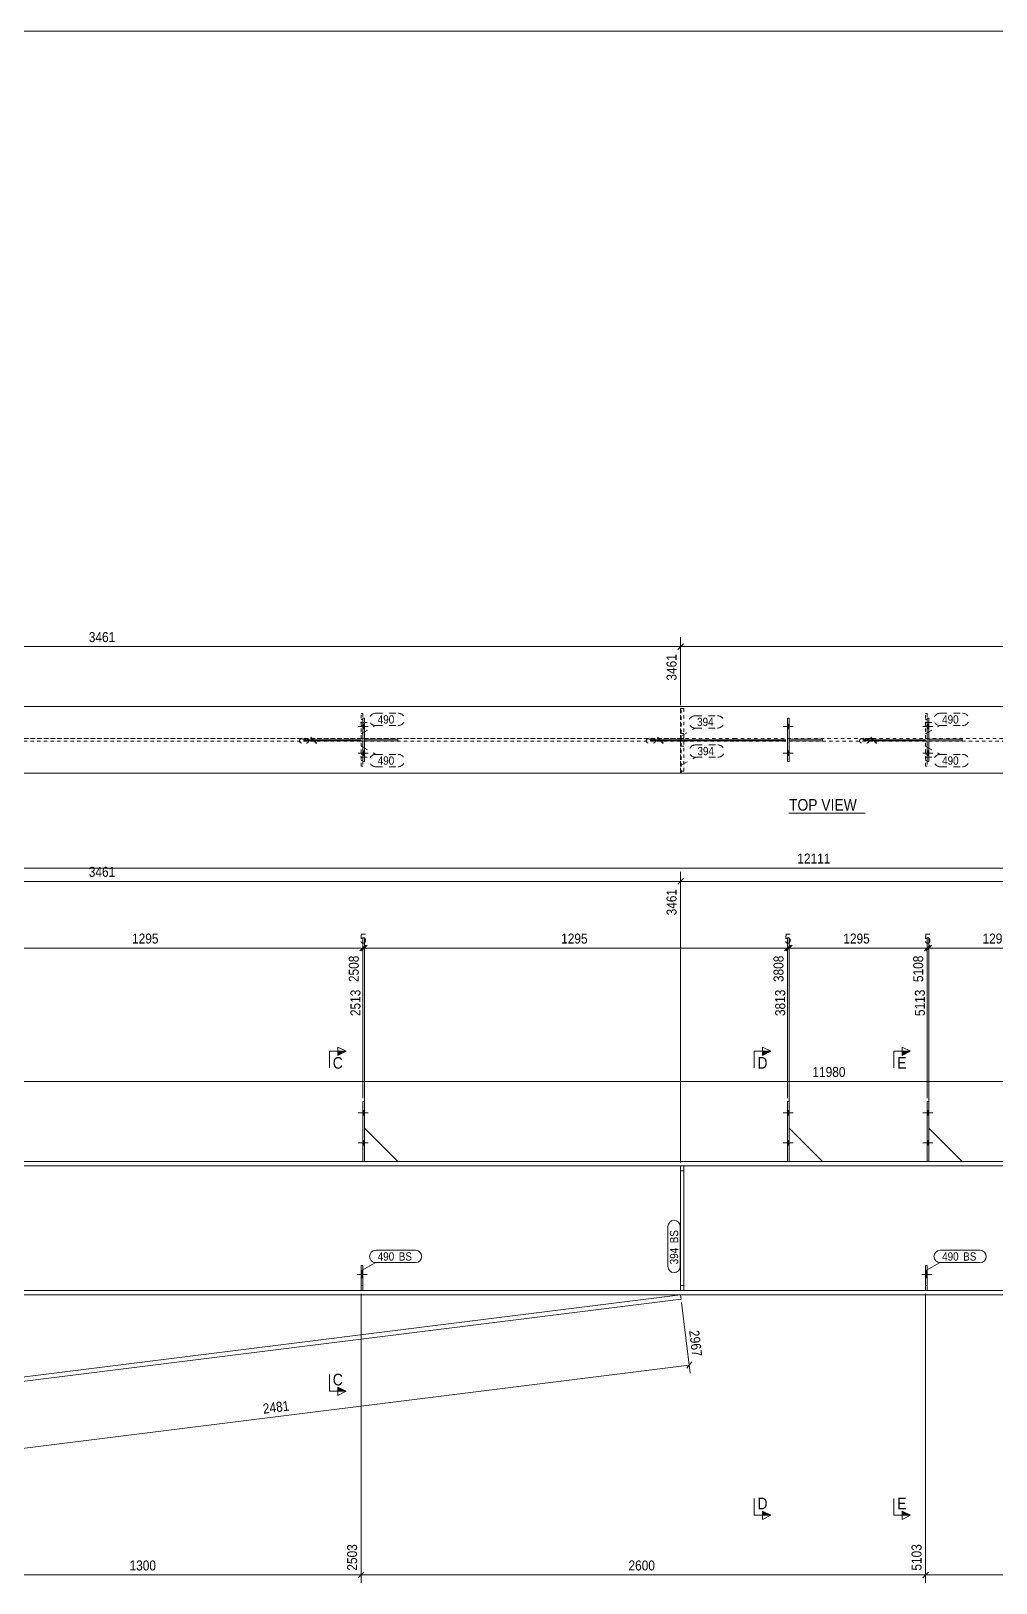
# Model space of a CAD drawing. Header units: millimetres. Extents: x 2 to 1174, y 1 to 825.
# Drawn here: x 294.4 to 583.8, y 359.6 to 825 of the extents above; entities that cross this region are included whole.
import ezdxf

# ---------------------------------------------------------------- set-up
doc = ezdxf.new("R2010")
doc.units = ezdxf.units.MM
for name, pattern in [('XKITLINE00', [0]), ('XKITLINE01', [4, 1, -1, 1, -1]), ('XKITLINE02', [4, 2, -2])]:
    doc.linetypes.add(name, pattern=pattern)
for name, color, linetype, lineweight in [('Bolt', 3, 'Continuous', 0), ('Dimensions', 7, 'Continuous', 0), ('DrawingSheet', 5, 'Continuous', 0), ('OtherObjectType', 7, 'Continuous', 0), ('Part', 2, 'Continuous', 0), ('PartMark', 7, 'Continuous', 0), ('Section', 6, 'Continuous', 0)]:
    doc.layers.add(name, color=color, linetype=linetype, lineweight=lineweight)
doc.styles.add('ARIAL', font='ARIAL.TTF')

# ---------------------------------------------------------------- blocks, each defined once
blk = doc.blocks.new('*A16')
at = {"layer": 'Part', "color": 2, "linetype": 'XKITLINE00', "lineweight": 0}
for p, q in [((505.2, 486), (143.14, 486)), ((505.2, 484.7), (144.64, 484.7)), ((546.78, 486), (505.3, 486)), ((546.78, 484.7), (505.3, 484.7)), ((588.68, 486), (546.88, 486)), ((588.68, 484.7), (546.88, 484.7)), ((187.7, 447.3), (505.2, 447.3)), ((505.3, 447.3), (546.78, 447.3)), ((546.88, 447.3), (588.68, 447.3)), ((189.2, 446), (505.2, 446)), ((505.3, 446), (546.78, 446)), ((546.88, 446), (588.68, 446))]:
    blk.add_line(p, q, dxfattribs=at)
blk = doc.blocks.new('*A23')
at = {"layer": 'Part', "color": 2, "linetype": 'XKITLINE00', "lineweight": 0}
blk.add_line((404.4, 486), (394.4, 496), dxfattribs=at)
at = {"layer": 'Part', "color": 7, "linetype": 'XKITLINE01', "lineweight": 0}
for p, q in [((394.4, 496), (394.4, 486)), ((394.4, 486), (404.4, 486))]:
    blk.add_line(p, q, dxfattribs=at)
blk = doc.blocks.new('*A24')
at = {"layer": 'Part', "color": 2, "linetype": 'XKITLINE00', "lineweight": 0}
for p, q in [((393.9, 504), (394.4, 504)), ((393.9, 504), (393.9, 486)), ((394.4, 504), (394.4, 486))]:
    blk.add_line(p, q, dxfattribs=at)
at = {"layer": 'Part', "color": 7, "linetype": 'XKITLINE01', "lineweight": 0}
blk.add_line((394.4, 486), (393.9, 486), dxfattribs=at)
blk = doc.blocks.new('*A25')
at = {"layer": 'Part', "color": 7, "linetype": 'XKITLINE01', "lineweight": 0}
for p, q in [((393.4, 454.8), (393.4, 447.3)), ((393.9, 454.8), (393.4, 454.8)), ((393.9, 447.3), (393.9, 454.8)), ((393.4, 448.8), (393.9, 448.8)), ((393.4, 447.3), (393.9, 447.3))]:
    blk.add_line(p, q, dxfattribs=at)
blk = doc.blocks.new('*A26')
at = {"layer": 'Part', "color": 2, "linetype": 'XKITLINE00', "lineweight": 0}
for p, q in [((393.4, 447.3), (393.4, 454.8)), ((393.4, 454.8), (393.9, 454.8)), ((393.9, 454.8), (393.9, 447.3))]:
    blk.add_line(p, q, dxfattribs=at)
at = {"layer": 'Part', "color": 7, "linetype": 'XKITLINE01', "lineweight": 0}
for p, q in [((393.4, 448.8), (393.9, 448.8)), ((393.9, 447.3), (393.4, 447.3))]:
    blk.add_line(p, q, dxfattribs=at)
blk = doc.blocks.new('*A27')
at = {"layer": 'Part', "color": 2, "linetype": 'XKITLINE00', "lineweight": 0}
blk.add_line((531.78, 486), (521.78, 496), dxfattribs=at)
at = {"layer": 'Part', "color": 7, "linetype": 'XKITLINE01', "lineweight": 0}
for p, q in [((521.78, 496), (521.78, 486)), ((521.78, 486), (531.78, 486))]:
    blk.add_line(p, q, dxfattribs=at)
blk = doc.blocks.new('*A28')
at = {"layer": 'Part', "color": 2, "linetype": 'XKITLINE00', "lineweight": 0}
for p, q in [((521.28, 504), (521.78, 504)), ((521.28, 504), (521.28, 486)), ((521.78, 504), (521.78, 486))]:
    blk.add_line(p, q, dxfattribs=at)
at = {"layer": 'Part', "color": 7, "linetype": 'XKITLINE01', "lineweight": 0}
blk.add_line((521.78, 486), (521.28, 486), dxfattribs=at)
blk = doc.blocks.new('*A29')
at = {"layer": 'Part', "color": 2, "linetype": 'XKITLINE00', "lineweight": 0}
blk.add_line((573.68, 486), (563.68, 496), dxfattribs=at)
at = {"layer": 'Part', "color": 7, "linetype": 'XKITLINE01', "lineweight": 0}
for p, q in [((563.68, 496), (563.68, 486)), ((563.68, 486), (573.68, 486))]:
    blk.add_line(p, q, dxfattribs=at)
blk = doc.blocks.new('*A30')
at = {"layer": 'Part', "color": 2, "linetype": 'XKITLINE00', "lineweight": 0}
for p, q in [((563.18, 504), (563.68, 504)), ((563.18, 504), (563.18, 486)), ((563.68, 504), (563.68, 486))]:
    blk.add_line(p, q, dxfattribs=at)
at = {"layer": 'Part', "color": 7, "linetype": 'XKITLINE01', "lineweight": 0}
blk.add_line((563.68, 486), (563.18, 486), dxfattribs=at)
blk = doc.blocks.new('*A31')
at = {"layer": 'Part', "color": 7, "linetype": 'XKITLINE01', "lineweight": 0}
for p, q in [((562.68, 454.8), (562.68, 447.3)), ((563.18, 454.8), (562.68, 454.8)), ((563.18, 447.3), (563.18, 454.8)), ((562.68, 448.8), (563.18, 448.8)), ((562.68, 447.3), (563.18, 447.3))]:
    blk.add_line(p, q, dxfattribs=at)
blk = doc.blocks.new('*A32')
at = {"layer": 'Part', "color": 2, "linetype": 'XKITLINE00', "lineweight": 0}
for p, q in [((562.68, 447.3), (562.68, 454.8)), ((562.68, 454.8), (563.18, 454.8)), ((563.18, 454.8), (563.18, 447.3))]:
    blk.add_line(p, q, dxfattribs=at)
at = {"layer": 'Part', "color": 7, "linetype": 'XKITLINE01', "lineweight": 0}
for p, q in [((562.68, 448.8), (563.18, 448.8)), ((563.18, 447.3), (562.68, 447.3))]:
    blk.add_line(p, q, dxfattribs=at)
blk = doc.blocks.new('*A49')
at = {"layer": 'Part', "color": 2, "linetype": 'XKITLINE00', "lineweight": 0}
for p, q in [((190.32, 445.03), (190.69, 446)), ((226.95, 413.21), (489.2, 446)), ((489.36, 444.71), (228.27, 412.07)), ((489.2, 446), (489.36, 444.71))]:
    blk.add_line(p, q, dxfattribs=at)
at = {"layer": 'Part', "color": 7, "linetype": 'XKITLINE01', "lineweight": 0}
for p, q in [((228.27, 412.07), (190.32, 445.03)), ((190.69, 446), (489.2, 446))]:
    blk.add_line(p, q, dxfattribs=at)
blk = doc.blocks.new('*A57')
at = {"layer": 'Part', "color": 7, "linetype": 'XKITLINE01', "lineweight": 0}
for p, q in [((489.2, 447.3), (489.2, 484.7)), ((489.2, 484.7), (490.2, 484.7)), ((490.2, 484.7), (490.2, 447.3)), ((489.2, 483.2), (490.2, 483.2)), ((490.2, 448.8), (489.2, 448.8)), ((490.2, 447.3), (489.2, 447.3))]:
    blk.add_line(p, q, dxfattribs=at)
blk = doc.blocks.new('*A58')
at = {"layer": 'Part', "color": 2, "linetype": 'XKITLINE00', "lineweight": 0}
for p, q in [((489.2, 447.3), (489.2, 484.7)), ((490.2, 447.3), (490.2, 484.7))]:
    blk.add_line(p, q, dxfattribs=at)
at = {"layer": 'Part', "color": 7, "linetype": 'XKITLINE01', "lineweight": 0}
for p, q in [((489.2, 484.7), (490.2, 484.7)), ((489.2, 483.2), (490.2, 483.2)), ((489.2, 448.8), (490.2, 448.8)), ((489.2, 447.3), (490.2, 447.3))]:
    blk.add_line(p, q, dxfattribs=at)
blk = doc.blocks.new('*A63')
at = {"layer": 'Bolt'}
for points in [[(393.9, 501.3), (394.4, 501.3), (394.4, 499.9), (393.9, 499.9)], [(393.9, 501.3), (394.4, 501.3), (394.4, 499.9), (393.9, 499.9)], [(393.9, 492.3), (394.4, 492.3), (394.4, 490.9), (393.9, 490.9)], [(393.9, 492.3), (394.4, 492.3), (394.4, 490.9), (393.9, 490.9)]]:
    blk.add_hatch(color=3, dxfattribs=at).paths.add_polyline_path(points, flags=17)
at = {"layer": 'Bolt', "color": 3, "linetype": 'XKITLINE00', "lineweight": 0}
for p, q in [((395.56, 500.6), (392.56, 500.6)), ((395.56, 500.6), (392.56, 500.6)), ((394.4, 501.3), (393.9, 501.3)), ((394.4, 501.3), (393.9, 501.3)), ((394.4, 499.9), (393.9, 499.9)), ((394.4, 499.9), (393.9, 499.9)), ((395.56, 491.6), (392.56, 491.6)), ((395.56, 491.6), (392.56, 491.6)), ((394.4, 492.3), (393.9, 492.3)), ((394.4, 492.3), (393.9, 492.3)), ((394.4, 490.9), (393.9, 490.9)), ((394.4, 490.9), (393.9, 490.9))]:
    blk.add_line(p, q, dxfattribs=at)
blk = doc.blocks.new('*A64')
at = {"layer": 'Bolt', "color": 3, "linetype": 'XKITLINE02', "lineweight": 0}
for p, q in [((395.25, 452.1), (392.25, 452.1)), ((393.9, 453.08), (393.4, 453.08)), ((393.9, 451.12), (393.4, 451.12))]:
    blk.add_line(p, q, dxfattribs=at)
blk = doc.blocks.new('*A65')
at = {"layer": 'Bolt'}
blk.add_hatch(color=3, dxfattribs=at).paths.add_polyline_path([(393.9, 451.12), (393.4, 451.12), (393.4, 453.08), (393.9, 453.08)], flags=17)
at = {"layer": 'Bolt', "color": 3, "linetype": 'XKITLINE00', "lineweight": 0}
for p, q in [((395.25, 452.1), (392.25, 452.1)), ((393.9, 453.08), (393.4, 453.08)), ((393.9, 451.12), (393.4, 451.12))]:
    blk.add_line(p, q, dxfattribs=at)
blk = doc.blocks.new('*A66')
at = {"layer": 'Bolt'}
for points in [[(521.28, 501.3), (521.78, 501.3), (521.78, 499.9), (521.28, 499.9)], [(521.28, 501.3), (521.78, 501.3), (521.78, 499.9), (521.28, 499.9)], [(521.28, 492.3), (521.78, 492.3), (521.78, 490.9), (521.28, 490.9)], [(521.28, 492.3), (521.78, 492.3), (521.78, 490.9), (521.28, 490.9)]]:
    blk.add_hatch(color=3, dxfattribs=at).paths.add_polyline_path(points, flags=17)
at = {"layer": 'Bolt', "color": 3, "linetype": 'XKITLINE00', "lineweight": 0}
for p, q in [((522.94, 500.6), (519.94, 500.6)), ((522.94, 500.6), (519.94, 500.6)), ((521.78, 501.3), (521.28, 501.3)), ((521.78, 501.3), (521.28, 501.3)), ((521.78, 499.9), (521.28, 499.9)), ((521.78, 499.9), (521.28, 499.9)), ((522.94, 491.6), (519.94, 491.6)), ((522.94, 491.6), (519.94, 491.6)), ((521.78, 492.3), (521.28, 492.3)), ((521.78, 492.3), (521.28, 492.3)), ((521.78, 490.9), (521.28, 490.9)), ((521.78, 490.9), (521.28, 490.9))]:
    blk.add_line(p, q, dxfattribs=at)
blk = doc.blocks.new('*A67')
at = {"layer": 'Bolt'}
for points in [[(563.18, 501.3), (563.68, 501.3), (563.68, 499.9), (563.18, 499.9)], [(563.18, 501.3), (563.68, 501.3), (563.68, 499.9), (563.18, 499.9)], [(563.18, 492.3), (563.68, 492.3), (563.68, 490.9), (563.18, 490.9)], [(563.18, 492.3), (563.68, 492.3), (563.68, 490.9), (563.18, 490.9)]]:
    blk.add_hatch(color=3, dxfattribs=at).paths.add_polyline_path(points, flags=17)
at = {"layer": 'Bolt', "color": 3, "linetype": 'XKITLINE00', "lineweight": 0}
for p, q in [((564.84, 500.6), (561.84, 500.6)), ((564.84, 500.6), (561.84, 500.6)), ((563.68, 501.3), (563.18, 501.3)), ((563.68, 501.3), (563.18, 501.3)), ((563.68, 499.9), (563.18, 499.9)), ((563.68, 499.9), (563.18, 499.9)), ((564.84, 491.6), (561.84, 491.6)), ((564.84, 491.6), (561.84, 491.6)), ((563.68, 492.3), (563.18, 492.3)), ((563.68, 492.3), (563.18, 492.3)), ((563.68, 490.9), (563.18, 490.9)), ((563.68, 490.9), (563.18, 490.9))]:
    blk.add_line(p, q, dxfattribs=at)
blk = doc.blocks.new('*A68')
at = {"layer": 'Bolt', "color": 3, "linetype": 'XKITLINE02', "lineweight": 0}
for p, q in [((564.53, 452.1), (561.53, 452.1)), ((563.18, 453.08), (562.68, 453.08)), ((563.18, 451.12), (562.68, 451.12))]:
    blk.add_line(p, q, dxfattribs=at)
blk = doc.blocks.new('*A69')
at = {"layer": 'Bolt'}
blk.add_hatch(color=3, dxfattribs=at).paths.add_polyline_path([(563.18, 451.12), (562.68, 451.12), (562.68, 453.08), (563.18, 453.08)], flags=17)
at = {"layer": 'Bolt', "color": 3, "linetype": 'XKITLINE00', "lineweight": 0}
for p, q in [((564.53, 452.1), (561.53, 452.1)), ((563.18, 453.08), (562.68, 453.08)), ((563.18, 451.12), (562.68, 451.12))]:
    blk.add_line(p, q, dxfattribs=at)
blk = doc.blocks.new('*A82')
at = {"layer": 'Part', "color": 2, "linetype": 'XKITLINE00', "lineweight": 0}
for p, q in [((505.2, 622.4), (143.14, 622.4)), ((546.78, 622.4), (505.3, 622.4)), ((588.68, 622.4), (546.88, 622.4)), ((505.2, 602.4), (143.14, 602.4)), ((546.78, 602.4), (505.3, 602.4)), ((588.68, 602.4), (546.88, 602.4))]:
    blk.add_line(p, q, dxfattribs=at)
at = {"layer": 'Part', "color": 7, "linetype": 'XKITLINE01', "lineweight": 0}
for p, q in [((144.64, 612.8), (505.2, 612.8)), ((505.2, 612), (144.64, 612)), ((505.3, 612.8), (546.78, 612.8)), ((546.78, 612), (505.3, 612)), ((546.88, 612.8), (588.68, 612.8)), ((588.68, 612), (546.88, 612))]:
    blk.add_line(p, q, dxfattribs=at)
blk = doc.blocks.new('*A89')
at = {"layer": 'Part', "color": 2, "linetype": 'XKITLINE00', "lineweight": 0}
for p, q in [((394.4, 612.65), (404.4, 612.65)), ((404.4, 612.15), (394.4, 612.15)), ((404.4, 612.15), (404.4, 612.65))]:
    blk.add_line(p, q, dxfattribs=at)
at = {"layer": 'Part', "color": 7, "linetype": 'XKITLINE01', "lineweight": 0}
blk.add_line((394.4, 612.15), (394.4, 612.65), dxfattribs=at)
blk.add_line((394.4, 612.15), (394.4, 612.65), dxfattribs=at)
blk = doc.blocks.new('*A90')
at = {"layer": 'Part', "color": 2, "linetype": 'XKITLINE00', "lineweight": 0}
for p, q in [((393.9, 618.9), (394.4, 618.9)), ((393.9, 605.9), (393.9, 618.9)), ((394.4, 618.9), (394.4, 605.9)), ((394.4, 605.9), (393.9, 605.9))]:
    blk.add_line(p, q, dxfattribs=at)
blk = doc.blocks.new('*A91')
at = {"layer": 'Part', "color": 7, "linetype": 'XKITLINE01', "lineweight": 0}
for p, q in [((393.4, 612.8), (393.4, 620.3)), ((393.4, 620.3), (393.9, 620.3)), ((393.9, 620.3), (393.9, 612.8)), ((393.4, 614.3), (393.9, 614.3)), ((393.9, 612.8), (393.4, 612.8))]:
    blk.add_line(p, q, dxfattribs=at)
blk = doc.blocks.new('*A92')
at = {"layer": 'Part', "color": 7, "linetype": 'XKITLINE01', "lineweight": 0}
for p, q in [((393.4, 604.5), (393.4, 612)), ((393.4, 612), (393.9, 612)), ((393.4, 610.5), (393.9, 610.5)), ((393.9, 612), (393.9, 604.5)), ((393.9, 604.5), (393.4, 604.5))]:
    blk.add_line(p, q, dxfattribs=at)
blk = doc.blocks.new('*A93')
at = {"layer": 'Part', "color": 2, "linetype": 'XKITLINE00', "lineweight": 0}
for p, q in [((521.78, 612.65), (531.78, 612.65)), ((531.78, 612.15), (521.78, 612.15)), ((531.78, 612.15), (531.78, 612.65))]:
    blk.add_line(p, q, dxfattribs=at)
at = {"layer": 'Part', "color": 7, "linetype": 'XKITLINE01', "lineweight": 0}
blk.add_line((521.78, 612.15), (521.78, 612.65), dxfattribs=at)
blk.add_line((521.78, 612.15), (521.78, 612.65), dxfattribs=at)
blk = doc.blocks.new('*A94')
at = {"layer": 'Part', "color": 2, "linetype": 'XKITLINE00', "lineweight": 0}
for p, q in [((521.28, 618.9), (521.78, 618.9)), ((521.28, 605.9), (521.28, 618.9)), ((521.78, 618.9), (521.78, 605.9)), ((521.78, 605.9), (521.28, 605.9))]:
    blk.add_line(p, q, dxfattribs=at)
blk = doc.blocks.new('*A95')
at = {"layer": 'Part', "color": 2, "linetype": 'XKITLINE00', "lineweight": 0}
for p, q in [((563.68, 612.65), (573.68, 612.65)), ((573.68, 612.15), (563.68, 612.15)), ((573.68, 612.15), (573.68, 612.65))]:
    blk.add_line(p, q, dxfattribs=at)
at = {"layer": 'Part', "color": 7, "linetype": 'XKITLINE01', "lineweight": 0}
blk.add_line((563.68, 612.15), (563.68, 612.65), dxfattribs=at)
blk.add_line((563.68, 612.15), (563.68, 612.65), dxfattribs=at)
blk = doc.blocks.new('*A96')
at = {"layer": 'Part', "color": 2, "linetype": 'XKITLINE00', "lineweight": 0}
for p, q in [((563.18, 618.9), (563.68, 618.9)), ((563.18, 605.9), (563.18, 618.9)), ((563.68, 618.9), (563.68, 605.9)), ((563.68, 605.9), (563.18, 605.9))]:
    blk.add_line(p, q, dxfattribs=at)
blk = doc.blocks.new('*A97')
at = {"layer": 'Part', "color": 7, "linetype": 'XKITLINE01', "lineweight": 0}
for p, q in [((562.68, 612.8), (562.68, 620.3)), ((562.68, 620.3), (563.18, 620.3)), ((563.18, 620.3), (563.18, 612.8)), ((562.68, 614.3), (563.18, 614.3)), ((563.18, 612.8), (562.68, 612.8))]:
    blk.add_line(p, q, dxfattribs=at)
blk = doc.blocks.new('*A98')
at = {"layer": 'Part', "color": 7, "linetype": 'XKITLINE01', "lineweight": 0}
for p, q in [((562.68, 604.5), (562.68, 612)), ((562.68, 612), (563.18, 612)), ((562.68, 610.5), (563.18, 610.5)), ((563.18, 612), (563.18, 604.5)), ((563.18, 604.5), (562.68, 604.5))]:
    blk.add_line(p, q, dxfattribs=at)
blk = doc.blocks.new('*A115')
at = {"layer": 'Part', "color": 7, "linetype": 'XKITLINE01', "lineweight": 0}
for p, q in [((489.36, 622.4), (226.95, 622.4)), ((226.95, 612.8), (226.95, 622.4)), ((228.27, 602.4), (228.27, 622.4)), ((489.2, 602.4), (489.2, 622.4)), ((489.36, 602.4), (489.36, 622.4)), ((489.2, 612.8), (190.32, 612.8)), ((190.32, 612), (190.32, 612.8)), ((489.2, 612), (190.32, 612)), ((190.69, 612), (190.69, 612.8)), ((226.95, 602.4), (226.95, 612)), ((226.95, 602.4), (489.36, 602.4))]:
    blk.add_line(p, q, dxfattribs=at)
blk = doc.blocks.new('*A123')
at = {"layer": 'Part', "color": 7, "linetype": 'XKITLINE01', "lineweight": 0}
for p, q in [((489.2, 621.8), (489.2, 612.8)), ((490.2, 621.8), (489.2, 621.8)), ((490.2, 612.8), (490.2, 621.8)), ((490.2, 614.3), (489.2, 614.3)), ((489.2, 612.8), (490.2, 612.8))]:
    blk.add_line(p, q, dxfattribs=at)
blk = doc.blocks.new('*A124')
at = {"layer": 'Part', "color": 7, "linetype": 'XKITLINE01', "lineweight": 0}
for p, q in [((489.2, 612), (489.2, 603)), ((490.2, 612), (489.2, 612)), ((490.2, 610.5), (489.2, 610.5)), ((490.2, 603), (490.2, 612)), ((489.2, 603), (490.2, 603))]:
    blk.add_line(p, q, dxfattribs=at)
blk = doc.blocks.new('*A128')
at = {"layer": 'Bolt'}
for points in [[(393.9, 617.1), (394.4, 617.1), (394.4, 615.7), (393.9, 615.7)], [(393.9, 617.1), (394.4, 617.1), (394.4, 615.7), (393.9, 615.7)], [(393.9, 609.1), (394.4, 609.1), (394.4, 607.7), (393.9, 607.7)], [(393.9, 609.1), (394.4, 609.1), (394.4, 607.7), (393.9, 607.7)]]:
    blk.add_hatch(color=3, dxfattribs=at).paths.add_polyline_path(points, flags=17)
at = {"layer": 'Bolt', "color": 3, "linetype": 'XKITLINE00', "lineweight": 0}
for p, q in [((395.56, 616.4), (392.56, 616.4)), ((395.56, 616.4), (392.56, 616.4)), ((394.4, 617.1), (393.9, 617.1)), ((394.4, 617.1), (393.9, 617.1)), ((394.4, 615.7), (393.9, 615.7)), ((394.4, 615.7), (393.9, 615.7)), ((395.56, 608.4), (392.56, 608.4)), ((395.56, 608.4), (392.56, 608.4)), ((394.4, 609.1), (393.9, 609.1)), ((394.4, 609.1), (393.9, 609.1)), ((394.4, 607.7), (393.9, 607.7)), ((394.4, 607.7), (393.9, 607.7))]:
    blk.add_line(p, q, dxfattribs=at)
blk = doc.blocks.new('*A129')
at = {"layer": 'Bolt', "color": 3, "linetype": 'XKITLINE02', "lineweight": 0}
for p, q in [((395.25, 617.6), (392.25, 617.6)), ((393.9, 618.58), (393.4, 618.58)), ((393.9, 616.62), (393.4, 616.62))]:
    blk.add_line(p, q, dxfattribs=at)
blk = doc.blocks.new('*A130')
at = {"layer": 'Bolt', "color": 3, "linetype": 'XKITLINE02', "lineweight": 0}
for p, q in [((395.25, 607.2), (392.25, 607.2)), ((393.9, 608.18), (393.4, 608.18)), ((393.9, 606.22), (393.4, 606.22))]:
    blk.add_line(p, q, dxfattribs=at)
blk = doc.blocks.new('*A131')
at = {"layer": 'Bolt'}
for points in [[(521.28, 617.1), (521.78, 617.1), (521.78, 615.7), (521.28, 615.7)], [(521.28, 617.1), (521.78, 617.1), (521.78, 615.7), (521.28, 615.7)], [(521.28, 609.1), (521.78, 609.1), (521.78, 607.7), (521.28, 607.7)], [(521.28, 609.1), (521.78, 609.1), (521.78, 607.7), (521.28, 607.7)]]:
    blk.add_hatch(color=3, dxfattribs=at).paths.add_polyline_path(points, flags=17)
at = {"layer": 'Bolt', "color": 3, "linetype": 'XKITLINE00', "lineweight": 0}
for p, q in [((522.94, 616.4), (519.94, 616.4)), ((522.94, 616.4), (519.94, 616.4)), ((521.78, 617.1), (521.28, 617.1)), ((521.78, 617.1), (521.28, 617.1)), ((521.78, 615.7), (521.28, 615.7)), ((521.78, 615.7), (521.28, 615.7)), ((522.94, 608.4), (519.94, 608.4)), ((522.94, 608.4), (519.94, 608.4)), ((521.78, 609.1), (521.28, 609.1)), ((521.78, 609.1), (521.28, 609.1)), ((521.78, 607.7), (521.28, 607.7)), ((521.78, 607.7), (521.28, 607.7))]:
    blk.add_line(p, q, dxfattribs=at)
blk = doc.blocks.new('*A133')
at = {"layer": 'Bolt'}
for points in [[(563.18, 617.1), (563.68, 617.1), (563.68, 615.7), (563.18, 615.7)], [(563.18, 617.1), (563.68, 617.1), (563.68, 615.7), (563.18, 615.7)], [(563.18, 609.1), (563.68, 609.1), (563.68, 607.7), (563.18, 607.7)], [(563.18, 609.1), (563.68, 609.1), (563.68, 607.7), (563.18, 607.7)]]:
    blk.add_hatch(color=3, dxfattribs=at).paths.add_polyline_path(points, flags=17)
at = {"layer": 'Bolt', "color": 3, "linetype": 'XKITLINE00', "lineweight": 0}
for p, q in [((564.84, 616.4), (561.84, 616.4)), ((564.84, 616.4), (561.84, 616.4)), ((563.68, 617.1), (563.18, 617.1)), ((563.68, 617.1), (563.18, 617.1)), ((563.68, 615.7), (563.18, 615.7)), ((563.68, 615.7), (563.18, 615.7)), ((564.84, 608.4), (561.84, 608.4)), ((564.84, 608.4), (561.84, 608.4)), ((563.68, 609.1), (563.18, 609.1)), ((563.68, 609.1), (563.18, 609.1)), ((563.68, 607.7), (563.18, 607.7)), ((563.68, 607.7), (563.18, 607.7))]:
    blk.add_line(p, q, dxfattribs=at)
blk = doc.blocks.new('*A134')
at = {"layer": 'Bolt', "color": 3, "linetype": 'XKITLINE02', "lineweight": 0}
for p, q in [((564.53, 617.6), (561.53, 617.6)), ((563.18, 618.58), (562.68, 618.58)), ((563.18, 616.62), (562.68, 616.62))]:
    blk.add_line(p, q, dxfattribs=at)
blk = doc.blocks.new('*A135')
at = {"layer": 'Bolt', "color": 3, "linetype": 'XKITLINE02', "lineweight": 0}
for p, q in [((564.53, 607.2), (561.53, 607.2)), ((563.18, 608.18), (562.68, 608.18)), ((563.18, 606.22), (562.68, 606.22))]:
    blk.add_line(p, q, dxfattribs=at)
blk = doc.blocks.new('*A197')
at = {"layer": 'DrawingSheet', "color": 5, "linetype": 'XKITLINE00', "lineweight": 0}
blk.add_line((1174, 825), (5, 825), dxfattribs=at)
blk = doc.blocks.new('*A208')
at = {"layer": 'Dimensions', "color": 7, "linetype": 'XKITLINE00', "lineweight": 0}
blk.add_line((132.09, 574), (927.5, 574), dxfattribs=at)
at = {"layer": 'Dimensions', "color": 3, "style": 'ARIAL', "width": 0.85}
blk.add_text('12111', height=3, dxfattribs=at).set_placement((524.23, 575.35))
blk = doc.blocks.new('*A214')
at = {"layer": 'Dimensions', "color": 7, "linetype": 'XKITLINE00', "lineweight": 0}
blk.add_line((143.14, 510), (925.5, 510), dxfattribs=at)
at = {"layer": 'Dimensions', "color": 3, "style": 'ARIAL', "width": 0.85}
blk.add_text('11980', height=3, dxfattribs=at).set_placement((528.76, 511.35))
blk = doc.blocks.new('*A236')
at = {"layer": 'PartMark', "color": 7, "linetype": 'XKITLINE00', "lineweight": 0}
for p, q in [((567.05, 459.36), (579.01, 459.36)), ((562.81, 453.27), (567.05, 455.66)), ((567.05, 455.66), (579.01, 455.66))]:
    blk.add_line(p, q, dxfattribs=at)
for centre, start, end in [((567.05, 457.51), 90, 270), ((579.01, 457.51), 270, 90)]:
    blk.add_arc(centre, 1.85, start, end, dxfattribs=at)
at = {"layer": 'PartMark', "color": 3, "style": 'ARIAL', "width": 0.85}
for s, p in [('490', (567.65, 456.26)), ('BS', (573.96, 456.26))]:
    blk.add_text(s, height=2.5, dxfattribs=at).set_placement(p)
blk = doc.blocks.new('*A237')
at = {"layer": 'PartMark', "color": 7, "linetype": 'XKITLINE00', "lineweight": 0}
for p, q in [((485.4, 454.55), (485.4, 466.51)), ((489.1, 454.55), (489.1, 466.51))]:
    blk.add_line(p, q, dxfattribs=at)
for centre, start, end in [((487.25, 466.51), 0, 180), ((487.25, 454.55), 180, 0)]:
    blk.add_arc(centre, 1.85, start, end, dxfattribs=at)
at = {"layer": 'PartMark', "color": 3, "style": 'ARIAL', "width": 0.85}
for s, p in [('BS', (488.5, 461.46)), ('394', (488.5, 455.15))]:
    blk.add_text(s, height=2.5, rotation=90.0002, dxfattribs=at).set_placement(p)
blk = doc.blocks.new('*A238')
at = {"layer": 'PartMark', "color": 7, "linetype": 'XKITLINE00', "lineweight": 0}
for p, q in [((397.77, 459.36), (409.74, 459.36)), ((393.53, 453.27), (397.77, 455.66)), ((397.77, 455.66), (409.74, 455.66))]:
    blk.add_line(p, q, dxfattribs=at)
for centre, start, end in [((397.77, 457.51), 90, 270), ((409.74, 457.51), 270, 90)]:
    blk.add_arc(centre, 1.85, start, end, dxfattribs=at)
at = {"layer": 'PartMark', "color": 3, "style": 'ARIAL', "width": 0.85}
for s, p in [('490', (398.37, 456.26)), ('BS', (404.69, 456.26))]:
    blk.add_text(s, height=2.5, dxfattribs=at).set_placement(p)
blk = doc.blocks.new('*A240')
at = {"layer": 'Section'}
for points in [[(386.4, 519.07), (388.9, 519.07), (386.4, 517.82)], [(386.4, 418.34), (388.9, 417.09), (386.4, 417.09)]]:
    blk.add_hatch(color=3, dxfattribs=at).paths.add_polyline_path(points, flags=17)
at = {"layer": 'Section', "color": 1, "linetype": 'XKITLINE00', "lineweight": 0}
for p, q in [((383.9, 519.07), (383.9, 514.07)), ((383.9, 519.07), (388.9, 519.07)), ((383.9, 417.09), (383.9, 422.09)), ((383.9, 417.09), (388.9, 417.09))]:
    blk.add_line(p, q, dxfattribs=at)
at = {"layer": 'Section', "color": 3, "linetype": 'XKITLINE00', "lineweight": 0}
for p, q in [((386.4, 517.82), (386.4, 520.32)), ((386.4, 520.32), (388.9, 519.07)), ((388.9, 519.07), (386.4, 517.82)), ((388.9, 417.09), (386.4, 418.34)), ((386.4, 418.34), (386.4, 415.84)), ((388.9, 417.09), (386.4, 415.84))]:
    blk.add_line(p, q, dxfattribs=at)
at = {"layer": 'Section', "color": 7, "style": 'ARIAL', "width": 0.85}
for p in [(384.9, 513.82), (384.9, 418.84)]:
    blk.add_text('C', height=3.5, dxfattribs=at).set_placement(p)
blk = doc.blocks.new('*A241')
at = {"layer": 'Section'}
for points in [[(513.78, 519.07), (516.28, 519.07), (513.78, 517.82)], [(513.78, 381.18), (516.28, 379.93), (513.78, 379.93)]]:
    blk.add_hatch(color=3, dxfattribs=at).paths.add_polyline_path(points, flags=17)
at = {"layer": 'Section', "color": 1, "linetype": 'XKITLINE00', "lineweight": 0}
for p, q in [((511.28, 519.07), (511.28, 514.07)), ((511.28, 519.07), (516.28, 519.07)), ((511.28, 379.93), (511.28, 384.93)), ((511.28, 379.93), (516.28, 379.93))]:
    blk.add_line(p, q, dxfattribs=at)
at = {"layer": 'Section', "color": 3, "linetype": 'XKITLINE00', "lineweight": 0}
for p, q in [((513.78, 517.82), (513.78, 520.32)), ((513.78, 520.32), (516.28, 519.07)), ((516.28, 519.07), (513.78, 517.82)), ((516.28, 379.93), (513.78, 381.18)), ((513.78, 381.18), (513.78, 378.68)), ((516.28, 379.93), (513.78, 378.68))]:
    blk.add_line(p, q, dxfattribs=at)
at = {"layer": 'Section', "color": 7, "style": 'ARIAL', "width": 0.85}
for p in [(512.28, 513.82), (512.28, 381.68)]:
    blk.add_text('D', height=3.5, dxfattribs=at).set_placement(p)
blk = doc.blocks.new('*A245')
at = {"layer": 'Section'}
for points in [[(555.68, 519.07), (558.18, 519.07), (555.68, 517.82)], [(555.68, 381.18), (558.18, 379.93), (555.68, 379.93)]]:
    blk.add_hatch(color=3, dxfattribs=at).paths.add_polyline_path(points, flags=17)
at = {"layer": 'Section', "color": 1, "linetype": 'XKITLINE00', "lineweight": 0}
for p, q in [((553.18, 519.07), (553.18, 514.07)), ((553.18, 519.07), (558.18, 519.07)), ((553.18, 379.93), (553.18, 384.93)), ((553.18, 379.93), (558.18, 379.93))]:
    blk.add_line(p, q, dxfattribs=at)
at = {"layer": 'Section', "color": 3, "linetype": 'XKITLINE00', "lineweight": 0}
for p, q in [((555.68, 517.82), (555.68, 520.32)), ((555.68, 520.32), (558.18, 519.07)), ((558.18, 519.07), (555.68, 517.82)), ((558.18, 379.93), (555.68, 381.18)), ((555.68, 381.18), (555.68, 378.68)), ((558.18, 379.93), (555.68, 378.68))]:
    blk.add_line(p, q, dxfattribs=at)
at = {"layer": 'Section', "color": 7, "style": 'ARIAL', "width": 0.85}
for p in [(554.18, 513.82), (554.18, 381.68)]:
    blk.add_text('E', height=3.5, dxfattribs=at).set_placement(p)
blk = doc.blocks.new('*A251')
at = {"layer": 'Dimensions', "color": 7, "linetype": 'XKITLINE00', "lineweight": 0}
for p, q in [((143.14, 487), (143.14, 572.85)), ((489.2, 485.7), (489.2, 572.85)), ((143.99, 570.85), (142.29, 569.15)), ((143.14, 570), (489.2, 570)), ((490.05, 570.85), (488.35, 569.15))]:
    blk.add_line(p, q, dxfattribs=at)
at = {"layer": 'Dimensions', "color": 3}
for p in [(143.14, 570), (489.2, 570)]:
    blk.add_point(p, dxfattribs=at)
at = {"layer": 'Dimensions', "color": 3, "style": 'ARIAL', "width": 0.85}
blk.add_text('3461', height=3, dxfattribs=at).set_placement((311.72, 571.35))
blk.add_text('3461', height=3, rotation=90.0002, dxfattribs=at).set_placement((488, 559.8))
blk = doc.blocks.new('*A252')
at = {"layer": 'Dimensions', "color": 7, "linetype": 'XKITLINE00', "lineweight": 0}
for p, q in [((489.2, 485.7), (489.2, 572.85)), ((728.84, 485.7), (728.84, 572.85)), ((490.05, 570.85), (488.35, 569.15)), ((489.2, 570), (728.84, 570)), ((729.69, 570.85), (727.99, 569.15))]:
    blk.add_line(p, q, dxfattribs=at)
at = {"layer": 'Dimensions', "color": 3}
for p in [(489.2, 570), (728.84, 570)]:
    blk.add_point(p, dxfattribs=at)
at = {"layer": 'Dimensions', "color": 3, "style": 'ARIAL', "width": 0.85}
blk.add_text('6553', height=3, dxfattribs=at).set_placement((604.57, 571.35))
blk.add_text('10013', height=3, rotation=90.0002, dxfattribs=at).set_placement((727.64, 557.57))
blk = doc.blocks.new('*A254')
at = {"layer": 'Dimensions', "color": 7, "linetype": 'XKITLINE00', "lineweight": 0}
for p, q in [((393.4, 446.3), (393.4, 359.6)), ((263.4, 416.83), (263.4, 359.6)), ((264.25, 362.85), (262.55, 361.15)), ((263.4, 362), (393.4, 362)), ((394.25, 362.85), (392.55, 361.15))]:
    blk.add_line(p, q, dxfattribs=at)
at = {"layer": 'Dimensions', "color": 3}
for p in [(263.4, 362), (393.4, 362)]:
    blk.add_point(p, dxfattribs=at)
at = {"layer": 'Dimensions', "color": 3, "style": 'ARIAL', "width": 0.85}
blk.add_text('2503', height=3, rotation=90.0002, dxfattribs=at).set_placement((392.2, 363.3))
blk.add_text('1300', height=3, dxfattribs=at).set_placement((323.95, 363.35))
blk = doc.blocks.new('*A255')
at = {"layer": 'Dimensions', "color": 7, "linetype": 'XKITLINE00', "lineweight": 0}
for p, q in [((393.4, 446.3), (393.4, 359.6)), ((562.68, 446.3), (562.68, 359.6)), ((394.25, 362.85), (392.55, 361.15)), ((393.4, 362), (562.68, 362)), ((563.53, 362.85), (561.83, 361.15))]:
    blk.add_line(p, q, dxfattribs=at)
at = {"layer": 'Dimensions', "color": 3}
for p in [(393.4, 362), (562.68, 362)]:
    blk.add_point(p, dxfattribs=at)
at = {"layer": 'Dimensions', "color": 3, "style": 'ARIAL', "width": 0.85}
blk.add_text('5103', height=3, rotation=90.0002, dxfattribs=at).set_placement((561.48, 363.3))
blk.add_text('2600', height=3, dxfattribs=at).set_placement((473.59, 363.35))
blk = doc.blocks.new('*A256')
at = {"layer": 'Dimensions', "color": 7, "linetype": 'XKITLINE00', "lineweight": 0}
for p, q in [((562.68, 446.3), (562.68, 359.6)), ((646.16, 446.3), (646.16, 359.6)), ((563.53, 362.85), (561.83, 361.15)), ((562.68, 362), (646.16, 362)), ((647.01, 362.85), (645.31, 361.15))]:
    blk.add_line(p, q, dxfattribs=at)
at = {"layer": 'Dimensions', "color": 3}
for p in [(562.68, 362), (646.16, 362)]:
    blk.add_point(p, dxfattribs=at)
at = {"layer": 'Dimensions', "color": 3, "style": 'ARIAL', "width": 0.85}
blk.add_text('7703', height=3, rotation=90.0002, dxfattribs=at).set_placement((644.96, 363.3))
blk.add_text('2600', height=3, dxfattribs=at).set_placement((599.97, 363.35))
blk = doc.blocks.new('*A260')
at = {"layer": 'Dimensions', "color": 7, "linetype": 'XKITLINE00', "lineweight": 0}
for p, q in [((265.25, 550.85), (263.55, 549.15)), ((264.4, 497), (264.4, 552.85)), ((264.4, 550), (393.9, 550)), ((394.75, 550.85), (393.05, 549.15)), ((393.9, 505), (393.9, 552.85))]:
    blk.add_line(p, q, dxfattribs=at)
at = {"layer": 'Dimensions', "color": 3}
for p in [(264.4, 550), (393.9, 550)]:
    blk.add_point(p, dxfattribs=at)
at = {"layer": 'Dimensions', "color": 3, "style": 'ARIAL', "width": 0.85}
blk.add_text('1295', height=3, dxfattribs=at).set_placement((324.7, 551.35))
blk.add_text('2508', height=3, rotation=90.0002, dxfattribs=at).set_placement((392.7, 539.8))
blk = doc.blocks.new('*A261')
at = {"layer": 'Dimensions', "color": 7, "linetype": 'XKITLINE00', "lineweight": 0}
for p, q in [((394.75, 550.85), (393.05, 549.15)), ((395.25, 550.85), (393.55, 549.15)), ((393.9, 505), (393.9, 552.85)), ((393.9, 550), (394.4, 550)), ((394.4, 497), (394.4, 552.85))]:
    blk.add_line(p, q, dxfattribs=at)
at = {"layer": 'Dimensions', "color": 3}
for p in [(393.9, 550), (394.4, 550)]:
    blk.add_point(p, dxfattribs=at)
at = {"layer": 'Dimensions', "color": 3, "style": 'ARIAL', "width": 0.85}
blk.add_text('5', height=3, dxfattribs=at).set_placement((393.04, 551.35))
blk.add_text('2513', height=3, rotation=90.0002, dxfattribs=at).set_placement((393.2, 529.6))
blk = doc.blocks.new('*A262')
at = {"layer": 'Dimensions', "color": 7, "linetype": 'XKITLINE00', "lineweight": 0}
for p, q in [((395.25, 550.85), (393.55, 549.15)), ((394.4, 497), (394.4, 552.85)), ((394.4, 550), (521.28, 550)), ((522.13, 550.85), (520.43, 549.15)), ((521.28, 505), (521.28, 552.85))]:
    blk.add_line(p, q, dxfattribs=at)
at = {"layer": 'Dimensions', "color": 3}
for p in [(394.4, 550), (521.28, 550)]:
    blk.add_point(p, dxfattribs=at)
at = {"layer": 'Dimensions', "color": 3, "style": 'ARIAL', "width": 0.85}
blk.add_text('1295', height=3, dxfattribs=at).set_placement((453.39, 551.35))
blk.add_text('3808', height=3, rotation=90.0002, dxfattribs=at).set_placement((520.08, 539.8))
blk = doc.blocks.new('*A263')
at = {"layer": 'Dimensions', "color": 7, "linetype": 'XKITLINE00', "lineweight": 0}
for p, q in [((522.13, 550.85), (520.43, 549.15)), ((522.63, 550.85), (520.93, 549.15)), ((521.28, 505), (521.28, 552.85)), ((521.28, 550), (521.78, 550)), ((521.78, 497), (521.78, 552.85))]:
    blk.add_line(p, q, dxfattribs=at)
at = {"layer": 'Dimensions', "color": 3}
for p in [(521.28, 550), (521.78, 550)]:
    blk.add_point(p, dxfattribs=at)
at = {"layer": 'Dimensions', "color": 3, "style": 'ARIAL', "width": 0.85}
blk.add_text('5', height=3, dxfattribs=at).set_placement((520.42, 551.35))
blk.add_text('3813', height=3, rotation=90.0002, dxfattribs=at).set_placement((520.58, 529.6))
blk = doc.blocks.new('*A264')
at = {"layer": 'Dimensions', "color": 7, "linetype": 'XKITLINE00', "lineweight": 0}
for p, q in [((522.63, 550.85), (520.93, 549.15)), ((521.78, 497), (521.78, 552.85)), ((521.78, 550), (563.18, 550)), ((564.03, 550.85), (562.33, 549.15)), ((563.18, 505), (563.18, 552.85))]:
    blk.add_line(p, q, dxfattribs=at)
at = {"layer": 'Dimensions', "color": 3}
for p in [(521.78, 550), (563.18, 550)]:
    blk.add_point(p, dxfattribs=at)
at = {"layer": 'Dimensions', "color": 3, "style": 'ARIAL', "width": 0.85}
blk.add_text('1295', height=3, dxfattribs=at).set_placement((538.03, 551.35))
blk.add_text('5108', height=3, rotation=90.0002, dxfattribs=at).set_placement((561.98, 539.8))
blk = doc.blocks.new('*A265')
at = {"layer": 'Dimensions', "color": 7, "linetype": 'XKITLINE00', "lineweight": 0}
for p, q in [((564.03, 550.85), (562.33, 549.15)), ((564.53, 550.85), (562.83, 549.15)), ((563.18, 505), (563.18, 552.85)), ((563.18, 550), (563.68, 550)), ((563.68, 497), (563.68, 552.85))]:
    blk.add_line(p, q, dxfattribs=at)
at = {"layer": 'Dimensions', "color": 3}
for p in [(563.18, 550), (563.68, 550)]:
    blk.add_point(p, dxfattribs=at)
at = {"layer": 'Dimensions', "color": 3, "style": 'ARIAL', "width": 0.85}
blk.add_text('5', height=3, dxfattribs=at).set_placement((562.32, 551.35))
blk.add_text('5113', height=3, rotation=90.0002, dxfattribs=at).set_placement((562.48, 529.6))
blk = doc.blocks.new('*A266')
at = {"layer": 'Dimensions', "color": 7, "linetype": 'XKITLINE00', "lineweight": 0}
for p, q in [((564.53, 550.85), (562.83, 549.15)), ((563.68, 497), (563.68, 552.85)), ((563.68, 550), (604.76, 550)), ((605.61, 550.85), (603.91, 549.15)), ((604.76, 505), (604.76, 552.85))]:
    blk.add_line(p, q, dxfattribs=at)
at = {"layer": 'Dimensions', "color": 3}
for p in [(563.68, 550), (604.76, 550)]:
    blk.add_point(p, dxfattribs=at)
at = {"layer": 'Dimensions', "color": 3, "style": 'ARIAL', "width": 0.85}
blk.add_text('1295', height=3, dxfattribs=at).set_placement((579.77, 551.35))
blk.add_text('6408', height=3, rotation=90.0002, dxfattribs=at).set_placement((603.56, 539.8))
blk = doc.blocks.new('*A275')
at = {"layer": 'Dimensions', "color": 7, "linetype": 'XKITLINE00', "lineweight": 0}
for p, q in [((489.48, 443.72), (492.13, 422.56)), ((245.62, 394.16), (491.83, 424.94)), ((492.57, 425.89), (491.09, 423.99)), ((243.28, 412.94), (245.92, 391.78)), ((246.36, 395.11), (244.89, 393.21))]:
    blk.add_line(p, q, dxfattribs=at)
at = {"layer": 'Dimensions', "color": 3}
for p in [(491.83, 424.94), (245.62, 394.16)]:
    blk.add_point(p, dxfattribs=at)
at = {"layer": 'Dimensions', "color": 3, "style": 'ARIAL', "width": 0.85}
for s, rotation, p in [('2967', -82.8726, (491.76, 435.21)), ('2481', 7.1276, (364.14, 410.34))]:
    blk.add_text(s, height=3, rotation=rotation, dxfattribs=at).set_placement(p)
blk = doc.blocks.new('*A285')
at = {"layer": 'Dimensions', "color": 7, "linetype": 'XKITLINE00', "lineweight": 0}
for p, q in [((489.2, 622.8), (489.2, 643.25)), ((728.84, 622.8), (728.84, 643.25)), ((490.05, 641.25), (488.35, 639.55)), ((489.2, 640.4), (728.84, 640.4)), ((729.69, 641.25), (727.99, 639.55))]:
    blk.add_line(p, q, dxfattribs=at)
at = {"layer": 'Dimensions', "color": 3}
for p in [(489.2, 640.4), (728.84, 640.4)]:
    blk.add_point(p, dxfattribs=at)
at = {"layer": 'Dimensions', "color": 3, "style": 'ARIAL', "width": 0.85}
blk.add_text('6553', height=3, dxfattribs=at).set_placement((604.57, 641.75))
blk.add_text('10013', height=3, rotation=90.0002, dxfattribs=at).set_placement((727.64, 627.97))
blk = doc.blocks.new('*A286')
at = {"layer": 'OtherObjectType', "color": 7, "linetype": 'XKITLINE00', "lineweight": 0}
blk.add_line((521.73, 590.45), (544.55, 590.45), dxfattribs=at)
at = {"layer": 'OtherObjectType', "color": 7, "style": 'ARIAL', "width": 0.85}
blk.add_text('TOP VIEW', height=3.5, dxfattribs=at).set_placement((521.73, 591.2))
blk = doc.blocks.new('*A288')
at = {"layer": 'Dimensions', "color": 7, "linetype": 'XKITLINE00', "lineweight": 0}
for p, q in [((520.78, 612.4), (480.29, 612.4)), ((520.78, 612.15), (480.29, 612.15)), ((482.29, 613.25), (483.99, 611.55)), ((482.29, 613), (483.99, 611.3)), ((483.14, 612.15), (483.14, 612.4))]:
    blk.add_line(p, q, dxfattribs=at)
at = {"layer": 'Dimensions', "color": 3}
for p in [(483.14, 612.4), (483.14, 612.15)]:
    blk.add_point(p, dxfattribs=at)
at = {"layer": 'Dimensions', "color": 3, "style": 'ARIAL', "width": 0.85}
blk.add_text('3', height=3, rotation=90.0002, dxfattribs=at).set_placement((481.79, 611.16))
blk = doc.blocks.new('*A289')
at = {"layer": 'Dimensions', "color": 7, "linetype": 'XKITLINE00', "lineweight": 0}
for p, q in [((393.4, 612.4), (376.29, 612.4)), ((393.4, 612.15), (376.29, 612.15)), ((378.29, 613.25), (379.99, 611.55)), ((378.29, 613), (379.99, 611.3)), ((379.14, 612.15), (379.14, 612.4))]:
    blk.add_line(p, q, dxfattribs=at)
at = {"layer": 'Dimensions', "color": 3}
for p in [(379.14, 612.4), (379.14, 612.15)]:
    blk.add_point(p, dxfattribs=at)
at = {"layer": 'Dimensions', "color": 3, "style": 'ARIAL', "width": 0.85}
blk.add_text('3', height=3, rotation=90.0002, dxfattribs=at).set_placement((377.79, 611.16))
blk = doc.blocks.new('*A291')
at = {"layer": 'Dimensions', "color": 7, "linetype": 'XKITLINE00', "lineweight": 0}
for p, q in [((143.14, 623.4), (143.14, 644.9)), ((143.14, 623.4), (143.14, 643.25)), ((489.2, 622.8), (489.2, 643.25)), ((143.99, 641.25), (142.29, 639.55)), ((145.64, 640.9), (143.14, 640.4)), ((143.14, 640.4), (489.2, 640.4)), ((145.64, 639.9), (143.14, 640.4)), ((150.36, 640.4), (143.14, 640.4)), ((490.05, 641.25), (488.35, 639.55))]:
    blk.add_line(p, q, dxfattribs=at)
at = {"layer": 'Dimensions', "color": 3}
for p in [(143.14, 640.4), (489.2, 640.4)]:
    blk.add_point(p, dxfattribs=at)
at = {"layer": 'Dimensions', "color": 7}
blk.add_point((143.14, 640.4), dxfattribs=at)
at = {"layer": 'Dimensions', "color": 3, "style": 'ARIAL', "width": 0.85}
for s, p in [('RD', (144.58, 641.6)), ('3461', (311.72, 641.75))]:
    blk.add_text(s, height=3, dxfattribs=at).set_placement(p)
blk.add_text('3461', height=3, rotation=90.0002, dxfattribs=at).set_placement((488, 630.2))
blk = doc.blocks.new('*A292')
at = {"layer": 'PartMark', "color": 7, "linetype": 'XKITLINE02', "lineweight": 0}
for p, q in [((493.67, 610.92), (500.43, 610.92)), ((489.43, 604.83), (493.67, 607.22)), ((493.67, 607.22), (500.43, 607.22))]:
    blk.add_line(p, q, dxfattribs=at)
for centre, start, end in [((493.67, 609.07), 90, 270), ((500.43, 609.07), 270, 90)]:
    blk.add_arc(centre, 1.85, start, end, dxfattribs=at)
at = {"layer": 'PartMark', "color": 3, "style": 'ARIAL', "width": 0.85}
blk.add_text('394', height=2.5, dxfattribs=at).set_placement((494.27, 607.82))
blk = doc.blocks.new('*A293')
at = {"layer": 'PartMark', "color": 7, "linetype": 'XKITLINE02', "lineweight": 0}
for p, q in [((493.56, 619.67), (500.33, 619.67)), ((489.32, 613.57), (493.56, 615.97)), ((493.56, 615.97), (500.33, 615.97))]:
    blk.add_line(p, q, dxfattribs=at)
for centre, start, end in [((493.56, 617.82), 90, 270), ((500.33, 617.82), 270, 90)]:
    blk.add_arc(centre, 1.85, start, end, dxfattribs=at)
at = {"layer": 'PartMark', "color": 3, "style": 'ARIAL', "width": 0.85}
blk.add_text('394', height=2.5, dxfattribs=at).set_placement((494.16, 616.57))
blk = doc.blocks.new('*A298')
at = {"layer": 'PartMark', "color": 7, "linetype": 'XKITLINE02', "lineweight": 0}
for p, q in [((393.53, 610.47), (397.77, 608.08)), ((397.77, 608.08), (404.54, 608.08)), ((397.77, 604.38), (404.54, 604.38))]:
    blk.add_line(p, q, dxfattribs=at)
for centre, start, end in [((397.77, 606.23), 90, 270), ((404.54, 606.23), 270, 90)]:
    blk.add_arc(centre, 1.85, start, end, dxfattribs=at)
at = {"layer": 'PartMark', "color": 3, "style": 'ARIAL', "width": 0.85}
blk.add_text('490', height=2.5, dxfattribs=at).set_placement((398.37, 604.98))
blk = doc.blocks.new('*A299')
at = {"layer": 'PartMark', "color": 7, "linetype": 'XKITLINE02', "lineweight": 0}
for p, q in [((397.77, 620.42), (404.54, 620.42)), ((393.53, 614.33), (397.77, 616.72)), ((397.77, 616.72), (404.54, 616.72))]:
    blk.add_line(p, q, dxfattribs=at)
for centre, start, end in [((397.77, 618.57), 90, 270), ((404.54, 618.57), 270, 90)]:
    blk.add_arc(centre, 1.85, start, end, dxfattribs=at)
at = {"layer": 'PartMark', "color": 3, "style": 'ARIAL', "width": 0.85}
blk.add_text('490', height=2.5, dxfattribs=at).set_placement((398.37, 617.32))
blk = doc.blocks.new('*A312')
at = {"layer": 'Dimensions', "color": 7, "linetype": 'XKITLINE00', "lineweight": 0}
for p, q in [((562.68, 612.4), (544.29, 612.4)), ((562.68, 612.15), (544.29, 612.15)), ((546.29, 613.25), (547.99, 611.55)), ((546.29, 613), (547.99, 611.3)), ((547.14, 612.15), (547.14, 612.4))]:
    blk.add_line(p, q, dxfattribs=at)
at = {"layer": 'Dimensions', "color": 3}
for p in [(547.14, 612.4), (547.14, 612.15)]:
    blk.add_point(p, dxfattribs=at)
at = {"layer": 'Dimensions', "color": 3, "style": 'ARIAL', "width": 0.85}
blk.add_text('3', height=3, rotation=90.0002, dxfattribs=at).set_placement((545.79, 611.16))
blk = doc.blocks.new('*A325')
at = {"layer": 'PartMark', "color": 7, "linetype": 'XKITLINE02', "lineweight": 0}
for p, q in [((562.81, 610.47), (567.05, 608.08)), ((567.05, 608.08), (573.81, 608.08)), ((567.05, 604.38), (573.81, 604.38))]:
    blk.add_line(p, q, dxfattribs=at)
for centre, start, end in [((567.05, 606.23), 90, 270), ((573.81, 606.23), 270, 90)]:
    blk.add_arc(centre, 1.85, start, end, dxfattribs=at)
at = {"layer": 'PartMark', "color": 3, "style": 'ARIAL', "width": 0.85}
blk.add_text('490', height=2.5, dxfattribs=at).set_placement((567.65, 604.98))
blk = doc.blocks.new('*A326')
at = {"layer": 'PartMark', "color": 7, "linetype": 'XKITLINE02', "lineweight": 0}
for p, q in [((567.05, 620.42), (573.81, 620.42)), ((562.81, 614.33), (567.05, 616.72)), ((567.05, 616.72), (573.81, 616.72))]:
    blk.add_line(p, q, dxfattribs=at)
for centre, start, end in [((567.05, 618.57), 90, 270), ((573.81, 618.57), 270, 90)]:
    blk.add_arc(centre, 1.85, start, end, dxfattribs=at)
at = {"layer": 'PartMark', "color": 3, "style": 'ARIAL', "width": 0.85}
blk.add_text('490', height=2.5, dxfattribs=at).set_placement((567.65, 617.32))

msp = doc.modelspace()

# ---------------------------------------------------------------- block references
at = {"lineweight": 0}
for name in ['*A197', '*A291', '*A285', '*A115', '*A91', '*A299', '*A123', '*A293', '*A97', '*A326', '*A129', '*A128', '*A90', '*A131', '*A94', '*A134', '*A133', '*A96', '*A289', '*A92', '*A298', '*A89', '*A288', '*A124', '*A292', '*A93', '*A312', '*A98', '*A325', '*A95', '*A130', '*A135', '*A286', '*A208', '*A251', '*A252', '*A260', '*A261', '*A262', '*A263', '*A264', '*A265', '*A266', '*A240', '*A241', '*A245', '*A214', '*A24', '*A28', '*A30', '*A63', '*A66', '*A67', '*A23', '*A27', '*A29', '*A57', '*A58', '*A237', '*A238', '*A236', '*A64', '*A65', '*A25', '*A26', '*A68', '*A69', '*A31', '*A32', '*A49', '*A275', '*A254', '*A255', '*A256']:
    msp.add_blockref(name, (0, 0), dxfattribs=at)
at = {"layer": 'Part', "lineweight": 0}
for name in ['*A82', '*A16']:
    msp.add_blockref(name, (0, 0), dxfattribs=at)

doc.saveas('drawing.dxf')
